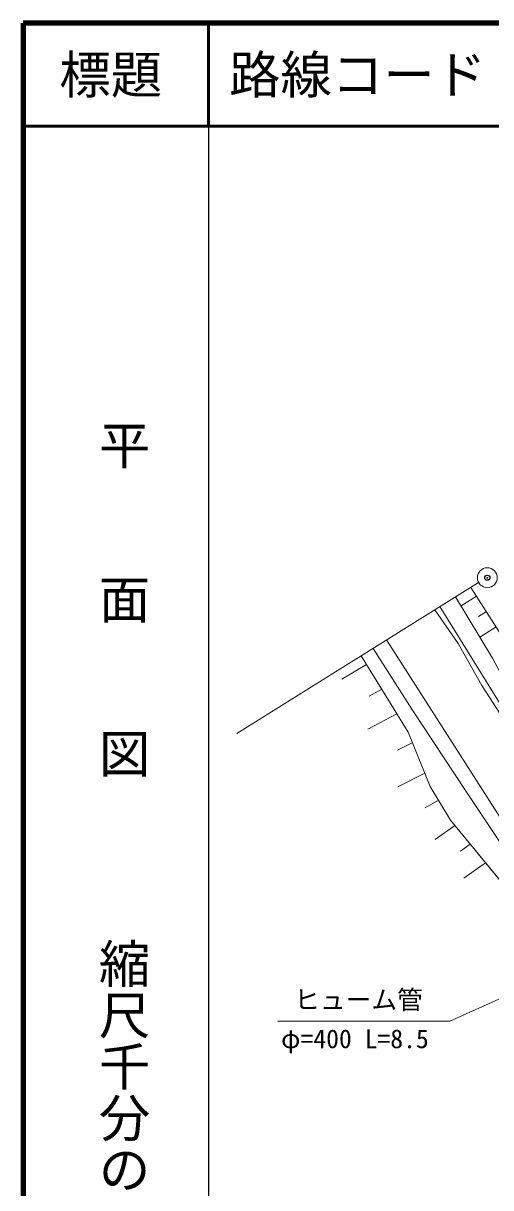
# Model space of a CAD drawing. Units: millimetres, scale not verified. Extents: x 40000 to 680000, y 20000 to 380000.
# Drawn here: x 40000 to 85443, y 266697 to 380000 of the extents above; entities that cross this region are included whole.
import ezdxf
from ezdxf.enums import TextEntityAlignment as Align

# ---------------------------------------------------------------- set-up
doc = ezdxf.new("R2010")
doc.units = ezdxf.units.MM
doc.header["$LTSCALE"] = 1000
doc.header["$PDMODE"] = 32
doc.header["$PDSIZE"] = 500
doc.layers.add('M-OTRS', color=6, linetype='Continuous')
for name, color, linetype, lineweight in [('M-TTL', 2, 'Continuous', 140), ('M-TTL-BAND', 7, 'Continuous', 25), ('M-TTL-LINE', 7, 'Continuous', 50), ('M-TTL-TXT', 7, 'Continuous', 13), ('M-WORK', 1, 'Continuous', 13)]:
    doc.layers.add(name, color=color, linetype=linetype, lineweight=lineweight)
doc.styles.add('@ＭＳ ゴシック', font='')
doc.styles.add('ＭＳ ゴシック', font='')
doc.styles.get('@ＭＳ ゴシック').set_extended_font_data('@MS Gothic')
doc.styles.get('ＭＳ ゴシック').set_extended_font_data('MS Gothic')

msp = doc.modelspace()

# ---------------------------------------------------------------- linework, layer by layer
at = {"layer": 'M-OTRS'}
msp.add_point((85113, 326050), dxfattribs=at)
at = {"layer": 'M-TTL'}
for p, q in [((40000, 380000), (40000, 20000)), ((680000, 380000), (40000, 380000))]:
    msp.add_line(p, q, dxfattribs=at)
at = {"layer": 'M-TTL-BAND'}
msp.add_line((58000, 370000), (58000, 20000), dxfattribs=at)
at = {"layer": 'M-TTL-LINE'}
for p, q in [((58000, 380000), (58000, 370000)), ((40000, 370000), (680000, 370000))]:
    msp.add_line(p, q, dxfattribs=at)
at = {"layer": 'M-WORK'}
for p, q in [((84268, 325578), (60746, 310906)), ((84063, 324272), (82558, 323311)), ((85024, 322767), (84271, 322286)), ((85985, 321261), (84402, 320251)), ((72861, 318463), (77406, 311017)), ((73382, 317609), (70965, 316165)), ((74849, 315206), (73622, 314516)), ((76316, 312803), (73491, 311307)), ((77406, 311017), (79565, 305732)), ((77824, 309995), (76397, 309274)), ((79033, 307035), (76399, 305710)), ((79565, 305732), (81541, 302458)), ((80361, 304413), (79086, 303674)), ((81962, 301945), (80048, 300592)), ((81541, 302458), (89314, 292995)), ((83450, 300134), (82494, 299456)), ((84938, 298322), (82840, 296832))]:
    msp.add_line(p, q, dxfattribs=at)
for points in [[(82032, 324184), (85624, 318223), (86647, 316271), (87433, 315223), (89052, 313343), (91195, 310129), (93337, 306796), (96289, 302273), (98265, 299416), (99408, 297559), (101122, 294964), (102772, 292425), (103470, 291331), (104661, 289520), (105836, 287838), (106486, 286711), (108073, 282839), (108901, 280839), (112605, 277813), (113701, 275473), (113875, 271235), (118399, 263586), (119851, 260195), (126629, 241893)], [(112605, 277813), (108901, 280839), (108073, 282839), (106486, 286711), (105836, 287838), (104661, 289520), (103470, 291331), (102772, 292425), (101122, 294964), (99544, 297352), (98265, 299416), (96289, 302273), (93337, 306796), (91195, 310129), (89052, 313343), (87433, 315223), (86647, 316271), (85624, 318223), (82032, 324184)], [(112605, 277813), (106887, 288509), (83525, 325115)], [(83525, 325115), (104004, 293026), (106887, 288509), (112605, 277813)], [(80008, 322921), (82269, 319657), (84578, 315562), (88161, 310047), (93410, 301691), (95328, 298633), (97493, 295009), (99768, 291166), (101267, 288666), (103803, 284475), (105152, 282222), (108334, 276595), (117696, 260177)], [(118246, 260399), (112580, 270327), (112366, 274731), (111271, 277136), (107723, 278635), (103176, 286563), (100399, 291316), (98434, 294279), (90006, 307920), (80514, 323236)], [(91298, 275974), (94559, 285326), (95258, 286326), (96004, 286643), (87400, 301084), (75313, 319992)], [(94374, 284793), (89314, 292995), (81541, 302458), (79565, 305732), (77406, 311017), (72861, 318463)], [(95258, 286326), (92308, 290679), (88761, 296679), (82999, 305344), (77770, 313264), (74000, 319174)], [(64752, 282918), (81464, 282918), (106240, 294029)]]:
    msp.add_lwpolyline(points, dxfattribs=at)
msp.add_circle((85113, 326050), 968, dxfattribs=at)

# ---------------------------------------------------------------- texts
at = {"layer": 'M-TTL-BAND', "style": '@ＭＳ ゴシック'}
for s, p in [('平\u3000\u3000面\u3000\u3000図', (49777, 306475)), ('縮尺千分の一', (49777, 261030))]:
    msp.add_text(s, height=3666, rotation=270, dxfattribs=at).set_placement(p, align=Align.MIDDLE_RIGHT)
at = {"layer": 'M-TTL-TXT', "style": 'ＭＳ ゴシック'}
msp.add_text('標題', height=3666, dxfattribs=at).set_placement((48500, 375000), align=Align.MIDDLE_CENTER)
msp.add_text('路線コード       66', height=3666, dxfattribs=at).set_placement((60000, 375000), align=Align.MIDDLE_LEFT)
at = {"layer": 'M-WORK', "style": 'ＭＳ ゴシック'}
for s, p in [('ヒューム管', (66341, 283525)), ('φ=400 L=8.5', (65056, 279722))]:
    msp.add_text(s, height=1833, dxfattribs=at).set_placement(p, align=Align.BOTTOM_LEFT)

doc.saveas('drawing.dxf')
